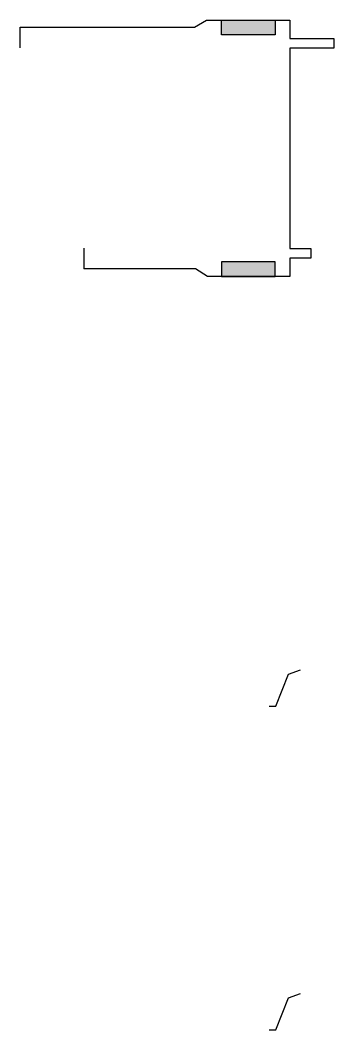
# Model space of a CAD drawing. Header units: millimetres. Extents: x 14063 to 1112248, y -41582 to 2046360.
# Drawn here: x 1003361 to 1022783, y 1823171 to 1885560 of the extents above; entities that cross this region are included whole.
import ezdxf

# ---------------------------------------------------------------- set-up
doc = ezdxf.new("R2010")
doc.units = ezdxf.units.MM
doc.layers.add('CHB-00_Working Space', color=7, linetype='Continuous')

msp = doc.modelspace()

# ---------------------------------------------------------------- hatches: boundary and pattern name
at = {"layer": 'CHB-00_Working Space', "linetype": 'Continuous'}
for points in [[(1015821.2, 1885560.3), (1019158.4, 1885560.3), (1019158.4, 1884660.3), (1015821.2, 1884660.3)], [(1019158.4, 1870629.3), (1015821.2, 1870629.3), (1015821.2, 1869729.3), (1019158.4, 1869729.3)]]:
    msp.add_hatch(color=8, dxfattribs=at).paths.add_polyline_path(points, flags=0)

# ---------------------------------------------------------------- linework, layer by layer
for points in [[(1003361, 1885135.3), (1014158.8, 1885135.3), (1014908.9, 1885560.3), (1020058.4, 1885560.3), (1020058.4, 1884435.3), (1022783.3, 1884435.3), (1022783.3, 1883835.3), (1020058.4, 1883835.3), (1020058.4, 1871454.3), (1021357.9, 1871454.3), (1021357.9, 1870854.3), (1020058.4, 1870854.3), (1020058.4, 1869729.3), (1014958.2, 1869729.3), (1014207.8, 1870189.7), (1007298.2, 1870196.3)], [(1003365, 1883860.3), (1003361, 1885135.3)], [(1007298.2, 1871464.7), (1007298.2, 1870196.3)], [(1018783.4, 1843171.1), (1019183.1, 1843171.1), (1019983.4, 1845151.5), (1020717.9, 1845411.1)], [(1018783.4, 1823171.1), (1019183.1, 1823171.1), (1019983.4, 1825151.5), (1020717.9, 1825411.1)]]:
    msp.add_lwpolyline(points, dxfattribs=at)
for points in [[(1015821.2, 1885560.3), (1019158.4, 1885560.3), (1019158.4, 1884660.3), (1015821.2, 1884660.3)], [(1019158.4, 1870629.3), (1015821.2, 1870629.3), (1015821.2, 1869729.3), (1019158.4, 1869729.3)]]:
    msp.add_lwpolyline(points, close=True, dxfattribs=at)

doc.saveas('drawing.dxf')
